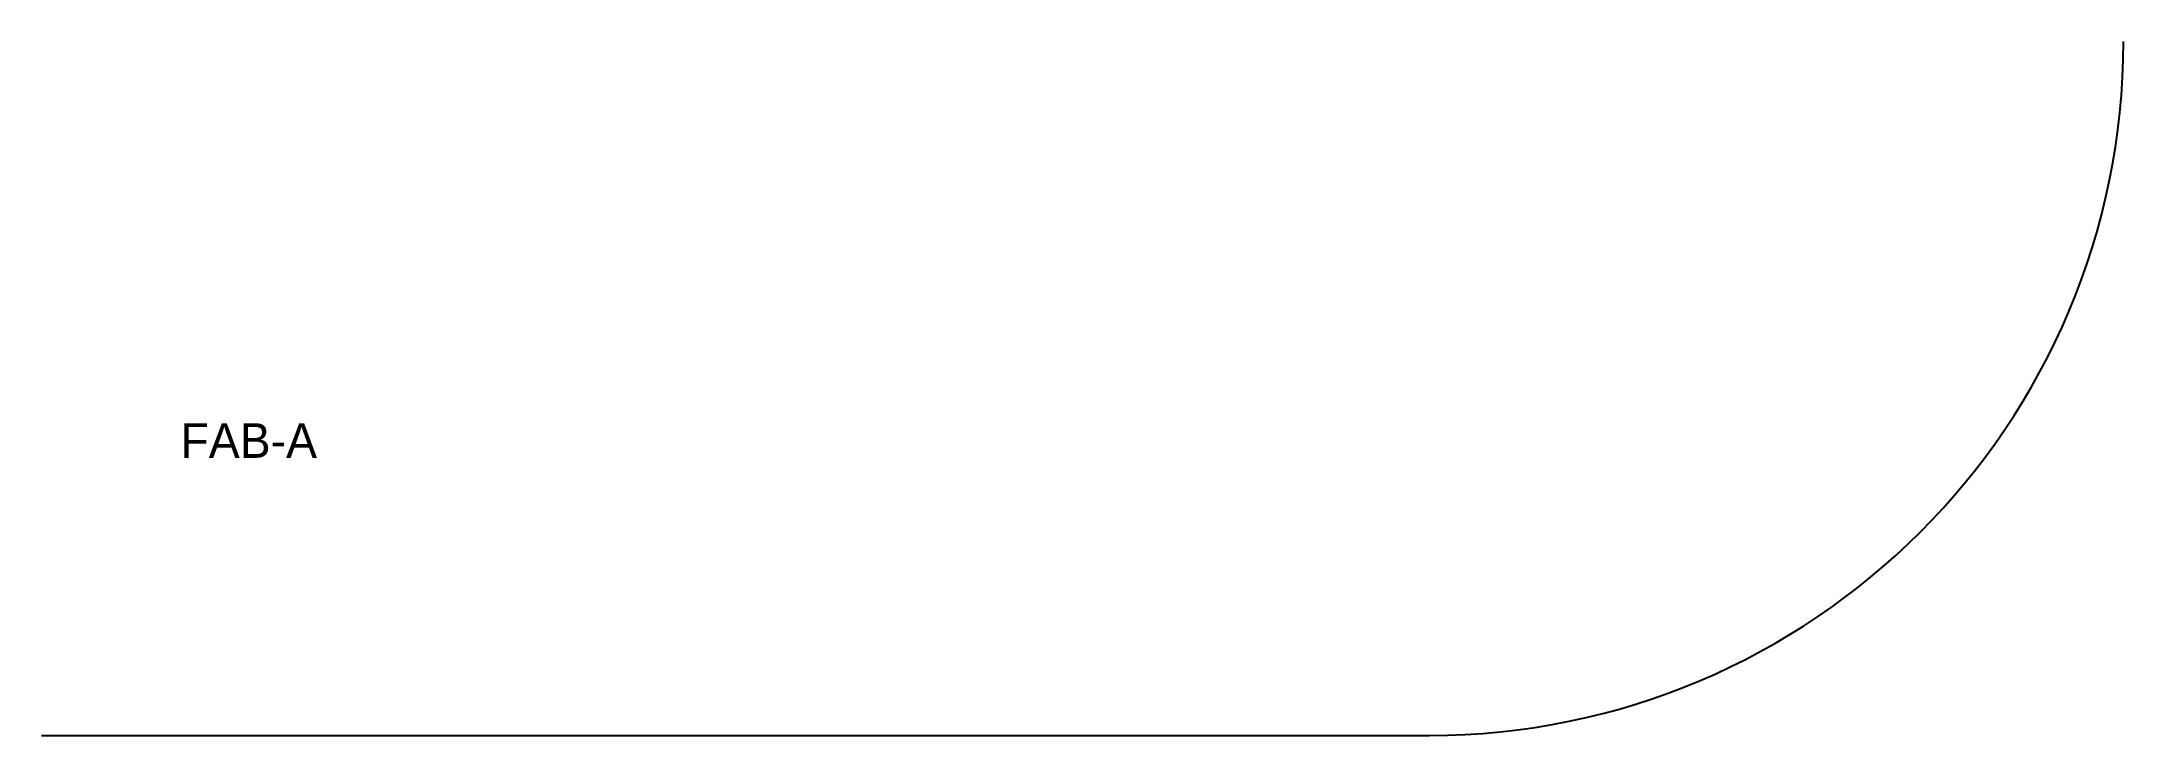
# Model space of a CAD drawing. Extents: x 0 to 150, y 0 to 50.
import ezdxf

# ---------------------------------------------------------------- set-up
doc = ezdxf.new("R2010")
doc.units = 0

msp = doc.modelspace()

# ---------------------------------------------------------------- linework, layer by layer
at = {"layer": 'RAIL'}
msp.add_line((0, 0), (100, 0), dxfattribs=at)
msp.add_arc((100, 50), 50, 270, 360, dxfattribs=at)

# ---------------------------------------------------------------- texts
at = {"layer": 'ANNOTATION'}
msp.add_text('FAB-A', height=2.5, dxfattribs=at).set_placement((10, 20))

doc.saveas('drawing.dxf')
